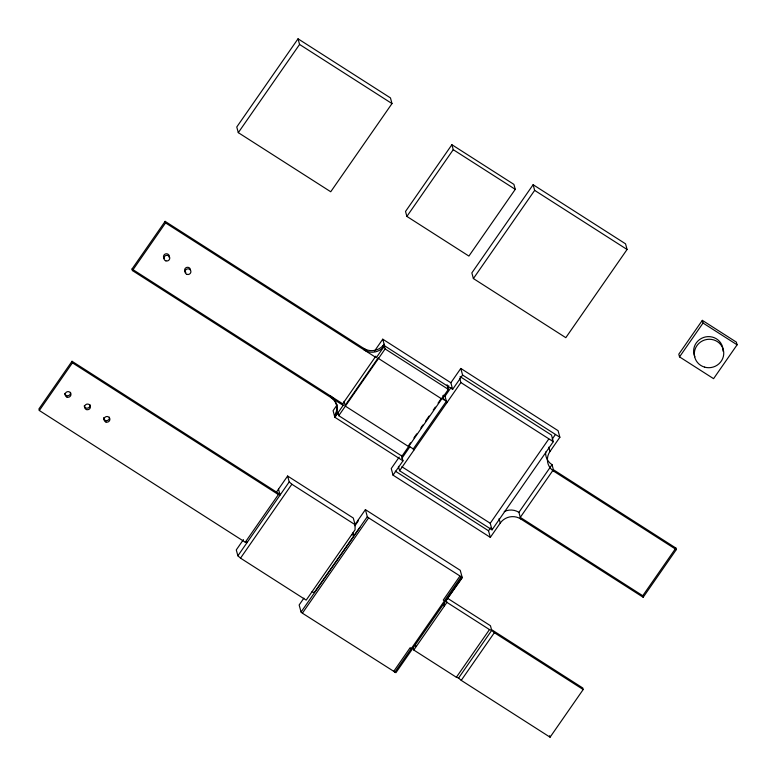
<?xml version="1.0" encoding="UTF-8"?>
<svg xmlns="http://www.w3.org/2000/svg" width="776" height="776" viewBox="0 0 776 776"><rect width="100%" height="100%" fill="white"/><g stroke="black" fill="none" stroke-linecap="round" stroke-linejoin="round"><path stroke-width="1.16" d="M276.44 492.11L287.615 476.027L353.284 518.028L355.098 524.692L355.049 529.824L306.19 600.139L240.521 558.138L237.883 555.8L236.282 549.912L243.441 539.611M643.178 597.268L642.761 595.726L520.279 517.379L553.395 469.713L675.877 548.05L676.303 549.602L643.178 597.268L520.696 518.931A14.754 14.191 -15.2 0 0 500.258 523.072L490.325 537.37L393.034 475.145L402.977 460.837L334.873 417.284L343.157 405.363L132.424 270.582L132.007 269.03L165.123 221.354L366.728 350.306M132.424 270.582L165.55 222.906L165.123 221.354M279.903 494.254L72.022 361.286L38.907 408.952L39.324 410.504L245.274 542.24L246.991 542.696L246.778 541.92M39.324 410.504L72.44 362.838L72.022 361.286M298.032 38.8L236.767 126.992L238.3 132.648L330.731 191.759L391.996 103.577L390.464 97.912L298.032 38.8L299.575 44.455L391.996 103.577M238.3 132.648L299.575 44.455M451.894 144.714L405.528 211.45L406.876 216.417L468.898 256.08L515.264 189.344L513.916 184.387L451.894 144.714L453.242 149.681L515.264 189.344M406.876 216.417L453.242 149.681M337.22 404.733L333.079 410.688L334.873 417.284A15.132 14.56 -15.2 0 0 330.993 397.584L330.566 396.032A15.132 14.56 -15.2 0 1 334.456 415.732L336.522 412.754M374.478 351.101L382.762 339.19L450.866 382.752L452.65 389.339L462.583 375.031L460.798 368.445L450.866 382.752M245.274 542.24L278.39 494.564L280.107 495.03L278.506 489.132M343.157 405.363L342.73 403.811L375.846 356.145M382.752 346.212L384.13 344.224A14.754 14.191 -15.2 0 1 363.692 348.366L364.109 349.918A14.754 14.191 -15.2 0 0 384.547 345.776L452.65 389.339M237.883 555.8L289.215 481.915L287.615 476.027M345.165 405.373L378.281 357.697L378.494 358.473L441.728 398.922L441.525 398.156L438.071 403.122M447.092 384.741L448.353 389.387L401.987 456.123L338.753 415.674L385.119 348.938L384.168 345.456M240.521 558.138L291.863 484.243L289.215 481.915M533.122 184.707L471.847 272.9L473.389 278.555L565.811 337.676L627.076 249.484L625.543 243.829L533.122 184.707L534.654 190.372L627.076 249.484M473.389 278.555L534.654 190.372M399.194 457.113L391.25 468.549L393.034 475.145M447.412 387.709L448.79 385.73M410.475 442.853L408.399 445.831L413.269 448.926L413.686 450.478M413.918 437.887L416.683 433.91M420.825 427.954L422.891 424.976M425.655 420.999L429.099 416.033M433.241 410.077L435.317 407.099M303.891 598.15L299.148 604.979L301.069 612.031L302.388 613.195L395.925 672.705L462.156 577.363L368.629 517.864L367.31 516.69L365.389 509.638L354.516 525.294M354.933 525.779L358.153 521.142L357.94 520.366M401.842 458.364L409.883 446.782M446.801 402.812L445.017 396.226L451.05 387.534M413.269 448.926L446.384 401.26L442.33 398.67M301.069 612.031L367.31 516.69M460.11 376.612L551.513 435.074L553.298 441.67L492.032 529.853L399.611 470.741L460.876 382.549L459.683 378.154M302.388 613.195L368.629 517.864M492.032 529.853L490.238 523.267L548.758 439.041M490.325 537.37L488.531 530.784L490.519 527.923M552.124 439.255L555.432 434.492M393.597 671.541L410.155 647.698L411.367 648.484M459.838 576.199L443.271 600.032L444.493 600.808M394.809 672.317L461.051 576.975M676.303 549.602L553.822 471.255A14.754 14.191 -15.2 0 1 549.942 451.564L559.874 437.266L558.08 430.67L460.798 368.445M447.684 598.374L490.442 625.718L491.499 629.598L582.776 687.982L583.193 689.534L550.077 737.2L461.235 680.368L458.587 678.04L456.366 677.264L413.802 650.036L446.928 602.37L446.336 600.197M520.696 518.931L518.911 512.344L552.027 464.669A14.754 14.191 -15.2 0 1 545.635 451.971M702.319 320.342L678.796 354.195L679.533 356.892L713.58 378.669L737.093 344.825L736.366 342.129L702.319 320.342L703.046 323.049L737.093 344.825M456.366 677.264L489.481 629.588L491.703 630.374L494.351 632.702L583.193 689.534M679.533 356.892L703.046 323.049M458.587 678.04L491.703 630.374M461.235 680.368L494.351 632.702M642.761 595.726L675.877 548.05M351.732 534.596L353.953 535.372L353.158 532.433M311.991 591.797L314.212 592.573L359.851 527.418M462.583 375.031L559.874 437.266M460.876 382.549L553.298 441.67M385.119 348.938L448.353 389.387M443.397 395.188L445.017 396.226M165.55 222.906L376.273 357.697L384.547 345.776L382.762 339.19M132.007 269.03L342.73 403.811M408.613 446.588L345.378 406.149L344.069 401.337M337.153 413.298L339.18 414.597M401.881 466.745L490.238 523.267M395.304 471.148L488.531 530.784M365.389 509.638L460.246 570.312L462.263 577.751L445.599 601.196M291.863 484.243L355.098 524.692M72.44 362.838L278.39 494.564M446.928 602.37L489.481 629.588M443.115 604.776L444.435 605.94L443.552 602.69M414.966 645.293L416.285 646.457M548.748 447.17L549.942 451.564M552.027 464.669L553.822 471.255M499.065 518.678L500.258 523.072M549.66 735.648L550.077 737.2M442.853 395.673L443.95 399.708M401.483 455.347L402.977 460.837M398.418 466.347L399.611 470.741M413.21 647.863L413.802 650.036M337.803 412.192L338.753 415.674M504.235 511.559A14.754 14.191 -15.2 0 1 518.911 512.344M164.182 258.505A2.949 2.842 -15.2 0 1 165.86 253.82A2.949 2.842 -15.2 0 1 169.187 257.496M184.892 271.416A2.949 2.842 -15.2 0 1 186.997 267.342A2.949 2.842 -15.2 0 1 190.479 270.281M185.891 272.512A2.949 2.842 -15.2 0 1 185.319 272.027M70.519 392.365A2.949 2.842 -15.2 0 1 68.123 395.692A2.949 2.842 -15.2 0 1 64.718 393.432M89.968 404.762A2.949 2.842 -15.2 0 1 87.63 408.127A2.949 2.842 -15.2 0 1 84.186 405.926M109.426 417.207A2.949 2.842 -15.2 0 1 106.7 420.631A2.949 2.842 -15.2 0 1 103.606 417.634M694.86 356.824A14.754 14.191 -15.2 0 1 705.617 336.91A14.754 14.191 -15.2 0 1 723.019 351.198M186.997 274.384A2.949 2.842 -15.2 0 0 190.857 271.086A2.949 2.842 -15.2 0 0 186.046 269.553A2.949 2.842 -15.2 0 0 186.997 274.384M165.86 260.862A2.949 2.842 -15.2 0 0 169.721 257.574A2.949 2.842 -15.2 0 0 164.91 256.041A2.949 2.842 -15.2 0 0 165.86 260.862M105.992 422.047A2.949 2.842 -15.2 0 0 109.852 418.759A2.949 2.842 -15.2 0 0 105.041 417.216A2.949 2.842 -15.2 0 0 105.992 422.047M86.534 409.602A2.949 2.842 -15.2 0 0 90.394 406.314A2.949 2.842 -15.2 0 0 85.583 404.771A2.949 2.842 -15.2 0 0 86.534 409.602M67.027 397.137A2.949 2.842 -15.2 0 0 70.946 393.917A2.949 2.842 -15.2 0 0 66.164 392.297A2.949 2.842 -15.2 0 0 67.027 397.137M704.608 367.135A14.754 14.191 -15.2 0 0 723.407 350.141A14.754 14.191 -15.2 0 0 699.108 343.176A14.754 14.191 -15.2 0 0 704.608 367.135"/></g></svg>
